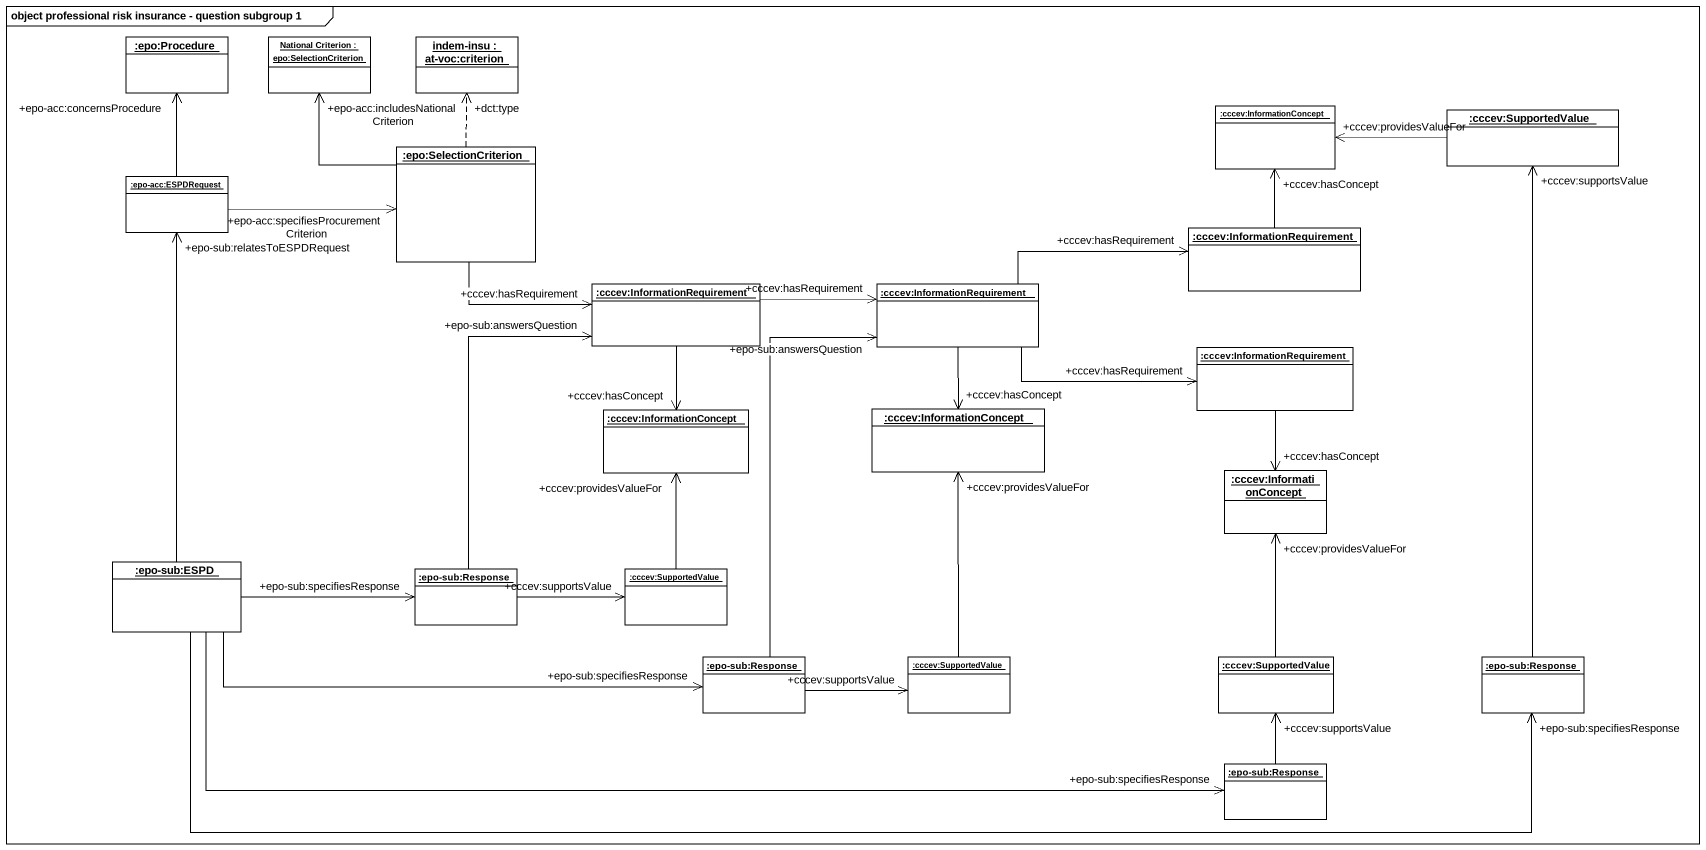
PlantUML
@startuml
mainframe object professional risk insurance - question subgroup 1
hide circle
hide empty members
object ":epo:Procedure" as epo_Procedure
object "National Criterion : epo:SelectionCriterion" as National_Criterion
object "indem-insu : at-voc:criterion" as indem_insu
object ":cccev:InformationConcept" as cccev_InformationConcept
object ":epo:SelectionCriterion" as epo_SelectionCriterion
object ":cccev:SupportedValue" as cccev_SupportedValue
object ":epo-acc:ESPDRequest" as epo_acc_ESPDRequest
object ":cccev:InformationRequirement" as cccev_InformationRequirement
object ":cccev:InformationRequirement" as cccev_InformationRequirement_2
object ":cccev:InformationRequirement" as cccev_InformationRequirement_3
object ":cccev:InformationRequirement" as cccev_InformationRequirement_4
object ":cccev:InformationConcept" as cccev_InformationConcept_2
object ":cccev:InformationConcept" as cccev_InformationConcept_3
object ":cccev:InformationConcept" as cccev_InformationConcept_4
object ":epo-sub:ESPD" as epo_sub_ESPD
object ":epo-sub:Response" as epo_sub_Response
object ":cccev:SupportedValue" as cccev_SupportedValue_2
object ":epo-sub:Response" as epo_sub_Response_2
object ":cccev:SupportedValue" as cccev_SupportedValue_3
object ":cccev:SupportedValue" as cccev_SupportedValue_4
object ":epo-sub:Response" as epo_sub_Response_3
object ":epo-sub:Response" as epo_sub_Response_4
epo_SelectionCriterion -up-> "+epo-acc:includesNationalCriterion" National_Criterion
epo_SelectionCriterion .up.> "+dct:type" indem_insu
epo_SelectionCriterion -right-> "+cccev:hasRequirement" cccev_InformationRequirement_2
cccev_SupportedValue -left-> "+cccev:providesValueFor" cccev_InformationConcept
epo_acc_ESPDRequest -up-> "+epo-acc:concernsProcedure" epo_Procedure
epo_acc_ESPDRequest -right-> "+epo-acc:specifiesProcurementCriterion" epo_SelectionCriterion
cccev_InformationRequirement -up-> "+cccev:hasConcept" cccev_InformationConcept
cccev_InformationRequirement_2 -right-> "+cccev:hasRequirement" cccev_InformationRequirement_3
cccev_InformationRequirement_2 --> "+cccev:hasConcept" cccev_InformationConcept_2
cccev_InformationRequirement_3 -right-> "+cccev:hasRequirement" cccev_InformationRequirement
cccev_InformationRequirement_3 -right-> "+cccev:hasRequirement" cccev_InformationRequirement_4
cccev_InformationRequirement_3 --> "+cccev:hasConcept" cccev_InformationConcept_3
cccev_InformationRequirement_4 --> "+cccev:hasConcept" cccev_InformationConcept_4
epo_sub_ESPD -up-> "+epo-sub:relatesToESPDRequest" epo_acc_ESPDRequest
epo_sub_ESPD -right-> "+epo-sub:specifiesResponse" epo_sub_Response
epo_sub_ESPD -right-> "+epo-sub:specifiesResponse" epo_sub_Response_2
epo_sub_ESPD -right-> "+epo-sub:specifiesResponse" epo_sub_Response_3
epo_sub_ESPD -right-> "+epo-sub:specifiesResponse" epo_sub_Response_4
epo_sub_Response -up-> "+epo-sub:answersQuestion" cccev_InformationRequirement_2
epo_sub_Response -right-> "+cccev:supportsValue" cccev_SupportedValue_2
cccev_SupportedValue_2 -up-> "+cccev:providesValueFor" cccev_InformationConcept_2
epo_sub_Response_2 -up-> "+epo-sub:answersQuestion" cccev_InformationRequirement_3
epo_sub_Response_2 -right-> "+cccev:supportsValue" cccev_SupportedValue_3
cccev_SupportedValue_3 -up-> "+cccev:providesValueFor" cccev_InformationConcept_3
cccev_SupportedValue_4 -up-> "+cccev:providesValueFor" cccev_InformationConcept_4
epo_sub_Response_3 -up-> "+cccev:supportsValue" cccev_SupportedValue
epo_sub_Response_4 -up-> "+cccev:supportsValue" cccev_SupportedValue_4
@enduml
